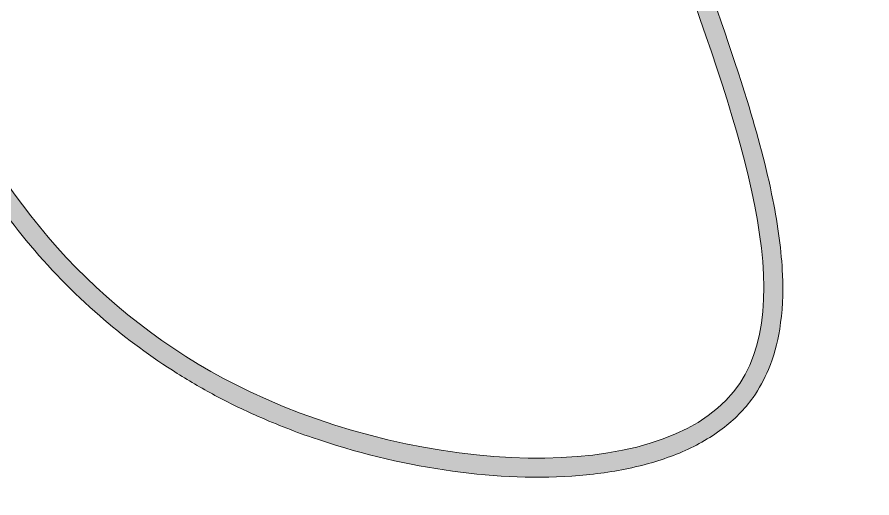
# Model space of a CAD drawing. Header units: millimetres. Extents: x -363 to 427, y -108 to 824.
# Drawn here: x 243.25 to 249.35, y 61.65 to 65.08 of the extents above; entities that cross this region are included whole.
import ezdxf

# ---------------------------------------------------------------- set-up
doc = ezdxf.new("R2010")
doc.units = ezdxf.units.MM

# ---------------------------------------------------------------- blocks, each defined once
blk = doc.blocks.new('A$C1ecbb190')
at = {"lineweight": 0, "transparency": 33554687}
h = blk.add_hatch(color=254, dxfattribs=at)
edge = h.paths.add_edge_path()
edge.add_line((19.29033450337306, 12.24995667819076), (19.29033450337306, 12.18069906404844))
edge.add_spline(control_points=[(19.29033450337306, 12.18069906369738), (19.35203586777106, 12.16716856876883), (19.4132509930339, 12.15364075247317), (19.58842087020525, 12.11095482508244), (19.69934107746735, 12.07877046445901), (19.84912076445471, 12.01518902186444), (19.89460048141132, 11.99273660651716), (19.98141131367379, 11.94167245391873), (20.02271343781604, 11.91309016100467), (20.08572776420965, 11.86074562899148), (20.10891139962337, 11.8393608479887), (20.18821613278055, 11.75844629375024), (20.23883580841675, 11.69173837999369), (20.30297214730672, 11.57941354660079), (20.32318982519769, 11.53644648043201), (20.34724714895151, 11.47132452313008), (20.35422291096143, 11.44950566689067), (20.36594619753055, 11.40587766710814), (20.37067528053217, 11.38412377587838), (20.3811945214477, 11.32048920492207), (20.38404713978434, 11.27840007666646), (20.38194846644069, 11.15893146304188), (20.36871968974719, 11.08062264803948), (20.32371461089519, 10.92203378633531), (20.29193556418113, 10.84182513920359), (20.22054240854641, 10.69073333970573), (20.18232331587933, 10.61988113848247), (20.10096086450471, 10.47900342682897), (20.05783381583342, 10.4089210633424), (19.98214591654209, 10.28787825004156), (19.9495342642274, 10.23650829903181), (19.87544627704278, 10.12041945783176), (19.83400607009821, 10.05592760352192), (19.69405889620475, 9.836013003864537), (19.59831019153262, 9.681908235588708), (19.42743722983255, 9.36756122020779), (19.35230191077881, 9.207277836599133), (19.27218428411152, 8.972911328473401), (19.25224812044758, 8.90525337640338), (19.21889993496802, 8.767073442736091), (19.20556177528761, 8.696469012299076), (19.18486008819036, 8.545962323108142), (19.17817296238832, 8.465817714729837), (19.16840897138968, 8.155933265604745), (19.19424731346021, 7.920551977672858), (19.31174436487845, 7.459146968403275), (19.40342186792759, 7.233101795235143), (19.65298081650394, 6.813090032973832), (19.8109061305131, 6.619116642513745), (20.0825538143124, 6.383078264036612), (20.16898008771796, 6.318061739483255), (20.30739568885224, 6.229342585244467), (20.35499643995422, 6.201237147488882), (20.45310758294727, 6.148186510363303), (20.50366725434924, 6.123233601965694), (20.62204972442055, 6.070203834810854), (20.69061825563563, 6.04321641222532), (20.91413483675387, 5.966124987044623), (21.07385670061967, 5.927188885012129), (21.38803584530024, 5.880345164814571), (21.54247026660096, 5.872405218162839), (21.75651062383304, 5.886635535278856), (21.82444365932611, 5.895567523517911), (21.95311777456664, 5.922661891022017), (22.01387092723508, 5.940817643204355), (22.12618137439154, 5.98750519207988), (22.17777444233548, 6.016054203191288), (22.24458153595583, 6.066611353912776), (22.26448329850086, 6.083951923647419), (22.30125942852192, 6.121306030908272), (22.31815215834035, 6.14138731447747), (22.35532019629136, 6.193705704370132), (22.37355766816995, 6.227182590284883), (22.40699963994871, 6.307564971843021), (22.41994638814595, 6.355576398292214), (22.43802352734474, 6.467120204844832), (22.44081312199501, 6.531760820546424), (22.43462369181771, 6.684382946291407), (22.42232690020455, 6.774063427606052), (22.38108122934955, 6.980653969088053), (22.34907410230289, 7.099271815219254), (22.25696900930075, 7.398994959631636), (22.19069522043128, 7.583705248156093), (22.10057445516281, 7.841442305603323)], knot_values=[0, 0, 0, 0, 9.073057945925257, 9.073057945925257, 26.44567447676138, 26.44567447676138, 34.45252759541052, 34.45252759541052, 42.45938071405965, 42.45938071405965, 47.35713095074181, 47.35713095074181, 59.94805723818672, 59.94805723818672, 67.34855939598754, 67.34855939598754, 71.04881047488794, 71.04881047488794, 74.74906155378835, 74.74906155378835, 81.85335676903861, 81.85335676903861, 94.73450696495075, 94.73450696495075, 107.6156571608629, 107.6156571608629, 118.9684716686548, 118.9684716686548, 130.3212861764467, 130.3212861764467, 138.8381669254693, 138.8381669254693, 149.704568109084, 149.704568109084, 176.0471697259053, 176.0471697259053, 202.3897713427266, 202.3897713427266, 212.8188996798059, 212.8188996798059, 223.2480280168851, 223.2480280168851, 234.7228650798959, 234.7228650798959, 267.1749219031595, 267.1749219031595, 299.6269787264232, 299.6269787264232, 332.0790355496869, 332.0790355496869, 345.7552890915074, 345.7552890915074, 352.5934158624177, 352.5934158624177, 359.431542633328, 359.431542633328, 368.1982376255976, 368.1982376255976, 387.4997481471572, 387.4997481471572, 406.8012586687167, 406.8012586687167, 416.2971848494099, 416.2971848494099, 425.793111030103, 425.793111030103, 435.2890372107961, 435.2890372107961, 439.7058859138722, 439.7058859138722, 444.1227346169483, 444.1227346169483, 450.6038820537493, 450.6038820537493, 458.901648507263, 458.901648507263, 469.046633346315, 469.046633346315, 481.8780613937013, 481.8780613937013, 497.4828885742346, 497.4828885742346, 520.2826032805101, 520.2826032805101, 520.2826032805101, 520.2826032805101], degree=3, periodic=0)
edge.add_line((22.10057445516281, 7.841442305603323), (22.06107827055962, 7.74472714004105))
edge.add_spline(control_points=[(22.06107827081337, 7.744727139750012), (22.28593946929823, 7.117720048108367), (22.75703751172682, 5.804101623215956), (19.76702596714154, 5.963404906668984), (18.83510068776263, 8.567699496307796), (19.98183346953056, 10.09663582316853), (20.62285151710171, 11.25274680499115), (20.0872257198896, 12.07531684831656), (19.58147800495294, 12.18615217069691), (19.29033450337306, 12.24995667819076)], knot_values=[0, 0, 0, 0, 77.75284976528478, 162.8970028508391, 304.1183109576378, 392.2852581126454, 446.7097837307556, 478.2300157750214, 520.9920404752056, 520.9920404752056, 520.9920404752056, 520.9920404752056], degree=3, periodic=0)
blk.add_spline([(22.0610782707538, 7.744727139630868), (22.2634528936353, 6.182424714961599), (20.53834192790646, 6.182424715438174), (19.28679083164593, 8.755481531420173), (20.09860776140385, 10.3467140640405), (20.43686482145449, 11.39625041762883), (20.09860776140385, 11.93794659654168), (19.29033450337306, 12.24995667807161)], degree=3, dxfattribs=at)
blk.add_open_spline([(22.10057445504322, 7.841442305603323), (22.19069522031214, 7.583705248156093), (22.25696900918138, 7.398994959631636), (22.34907410230289, 7.099271815219254), (22.38108122934955, 6.980653968968909), (22.42232690008541, 6.774063427486908), (22.43462369175813, 6.684382946291407), (22.44081312199501, 6.531760820546424), (22.43802352734474, 6.467120204725688), (22.41994638802657, 6.355576398172161), (22.40699963982956, 6.307564971842567), (22.37355766816995, 6.227182590165739), (22.35532019623179, 6.193705704250988), (22.31815215834035, 6.141387314358326), (22.30125942852192, 6.121306030788219), (22.26448329838172, 6.083951923647419), (22.24458153595583, 6.066611353912776), (22.17777444221633, 6.016054203191288), (22.12618137439154, 5.987505191960736), (22.01387092711593, 5.940817643084301), (21.95311777450706, 5.922661890902873), (21.82444365932611, 5.895567523398768), (21.75651062377347, 5.886635535278856), (21.54247026660096, 5.872405218162839), (21.38803584530024, 5.880345164695427), (21.07385670061967, 5.927188885012129), (20.91413483675387, 5.966124987044623), (20.69061825551648, 6.04321641222532), (20.62204972430163, 6.070203834691711), (20.50366725434924, 6.123233601965694), (20.45310758288792, 6.148186510243704), (20.35499643995422, 6.201237147369739), (20.3073956887331, 6.229342585125323), (20.16898008759881, 6.318061739364111), (20.08255381419326, 6.383078263917469), (19.8109061305131, 6.619116642394602), (19.65298081650394, 6.813090032854689), (19.40342186780822, 7.233101795115999), (19.31174436481842, 7.459146968284131), (19.19424731346021, 7.920551977672858), (19.16840897127054, 8.155933265604745), (19.17817296238832, 8.465817714610694), (19.18486008807076, 8.545962323108142), (19.20556177528761, 8.696469012179932), (19.21889993496802, 8.767073442736091), (19.25224812032843, 8.905253376284236), (19.27218428399215, 8.972911328354257), (19.35230191077881, 9.207277836480444), (19.42743722983255, 9.367561220088646), (19.59831019141325, 9.681908235468654), (19.69405889608515, 9.836013003864082), (19.83400607009821, 10.05592760340278), (19.87544627704278, 10.12041945771261), (19.94953426416782, 10.23650829891267), (19.9821459164823, 10.28787824992241), (20.05783381577385, 10.40892106322326), (20.10096086450471, 10.47900342682897), (20.18232331587933, 10.61988113836333), (20.22054240854641, 10.69073333970528), (20.29193556406153, 10.84182513908445), (20.32371461077582, 10.92203378633531), (20.36871968962805, 11.08062264791943), (20.38194846638135, 11.15893146304188), (20.38404713966497, 11.27840007654731), (20.3811945213879, 11.32048920480293), (20.37067528047214, 11.38412377575924), (20.36594619741095, 11.40587766710814), (20.3542229109014, 11.44950566689067), (20.34724714889194, 11.47132452301003), (20.32318982507877, 11.53644648031286), (20.30297214718712, 11.57941354648165), (20.23883580829761, 11.69173837999324), (20.18821613278055, 11.75844629375024), (20.10891139956379, 11.83936084786956), (20.08572776420965, 11.86074562899148), (20.02271343775647, 11.91309016088553), (19.98141131355419, 11.94167245379958), (19.89460048135174, 11.99273660639801), (19.84912076439514, 12.0151890217453), (19.69934107734821, 12.07877046445901), (19.58842087020525, 12.11095482508244), (19.4132509930339, 12.15364075235402), (19.35203586771149, 12.16716856864969), (19.29033450337306, 12.18069906357823)], degree=3, knots=[0, 0, 0, 0, 22.79971470627554, 22.79971470627554, 38.40454188680883, 38.40454188680883, 51.23596993419511, 51.23596993419511, 61.38095477324707, 61.38095477324707, 69.67872122676083, 69.67872122676083, 76.15986866356177, 76.15986866356177, 80.5767173666379, 80.5767173666379, 84.99356606971402, 84.99356606971402, 94.48949225040712, 94.48949225040712, 103.9854184311002, 103.9854184311002, 113.4813446117934, 113.4813446117934, 132.7828551333529, 132.7828551333529, 152.0843656549125, 152.0843656549125, 160.8510606471821, 160.8510606471821, 167.6891874180924, 167.6891874180924, 174.5273141890027, 174.5273141890027, 188.2035677308232, 188.2035677308232, 220.6556245540869, 220.6556245540869, 253.1076813773505, 253.1076813773505, 285.5597382006142, 285.5597382006142, 297.034575263625, 297.034575263625, 307.4637036007042, 307.4637036007042, 317.8928319377835, 317.8928319377835, 344.2354335546048, 344.2354335546048, 370.5780351714261, 370.5780351714261, 381.4444363550408, 381.4444363550408, 389.9613171040634, 389.9613171040634, 401.3141316118553, 401.3141316118553, 412.6669461196472, 412.6669461196472, 425.5480963155593, 425.5480963155593, 438.4292465114715, 438.4292465114715, 445.5335417267218, 445.5335417267218, 449.2337928056222, 449.2337928056222, 452.9340438845226, 452.9340438845226, 460.3345460423234, 460.3345460423234, 472.9254723297683, 472.9254723297683, 477.8232225664505, 477.8232225664505, 485.8300756850996, 485.8300756850996, 493.8369288037487, 493.8369288037487, 511.2095453345848, 511.2095453345848, 520.2826032805101, 520.2826032805101, 520.2826032805101, 520.2826032805101], dxfattribs=at)

msp = doc.modelspace()

# ---------------------------------------------------------------- block references
at = {"xscale": 2, "yscale": 2}
msp.add_blockref('A$C1ecbb190', (203.8353629987311, 50.04466051375488), dxfattribs=at)

doc.saveas('drawing.dxf')
